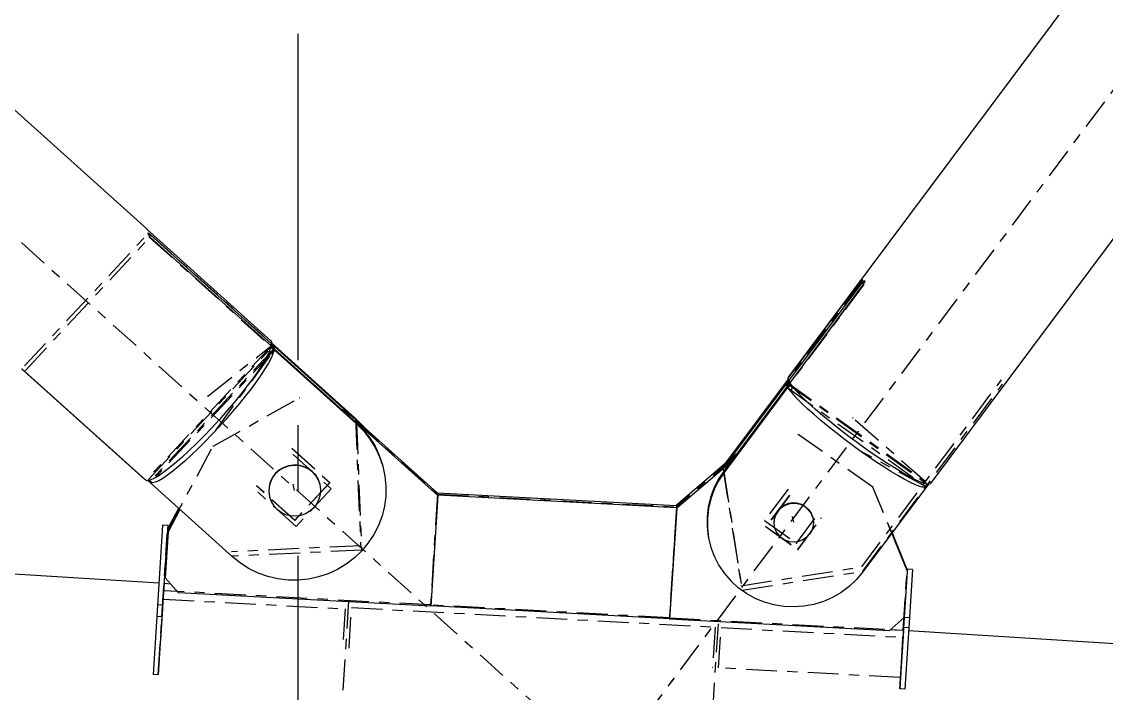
# Model space of a CAD drawing. Header units: millimetres. Extents: x 2368 to 8313, y 7493 to 11698.
# Drawn here: x 3683.7 to 3789.2, y 11129.1 to 11194.5 of the extents above; entities that cross this region are included whole.
import ezdxf

# ---------------------------------------------------------------- set-up
doc = ezdxf.new("R2010")
doc.units = ezdxf.units.MM
for name, pattern in [('CENTER', [50.8, 31.75, -6.35, 6.35, -6.35]), ('XKITLINE00', [0]), ('XKITLINE03', [6, 3, -1, 1, -1])]:
    doc.linetypes.add(name, pattern=pattern)

msp = doc.modelspace()

# ---------------------------------------------------------------- linework, layer by layer
at = {"color": 6, "linetype": 'CENTER'}
msp.add_line((3710.5882, 10907.5139), (3710.5882, 11495.735), dxfattribs=at)
at = {"color": 8, "linetype": 'XKITLINE03'}
for p, q in [((3740.5881, 11121.748), (3904.5881, 11341.528)), ((3740.5882, 11121.748), (3904.5882, 11341.528)), ((3576.5881, 11269.2452), (3740.5881, 11121.748)), ((3576.5882, 11269.2452), (3740.5882, 11121.748)), ((3683.9706, 11160.9455), (3696.0306, 11173.8896)), ((3683.9706, 11160.9455), (3696.0307, 11173.8896)), ((3684.0654, 11160.5152), (3696.1254, 11173.4594)), ((3684.0654, 11160.5152), (3696.1255, 11173.4594)), ((3696.0306, 11173.8896), (3716.1515, 11155.7935)), ((3696.0307, 11173.8896), (3716.1515, 11155.7935)), ((3696.1254, 11173.4594), (3716.2463, 11155.3632)), ((3696.1255, 11173.4594), (3716.2463, 11155.3632)), ((3765.4812, 11169.2838), (3751.8961, 11151.0781)), ((3765.4812, 11169.2838), (3751.8961, 11151.0781)), ((3765.576, 11168.8535), (3751.9909, 11150.6478)), ((3765.576, 11168.8535), (3751.9909, 11150.6478)), ((3696.0578, 11149.931), (3708.2071, 11162.971)), ((3696.0578, 11149.931), (3708.2071, 11162.971)), ((3708.1121, 11163.0402), (3696.0918, 11150.1387)), ((3708.112, 11163.0402), (3696.0918, 11150.1387)), ((3708.2715, 11162.6793), (3696.1219, 11149.6391)), ((3708.2716, 11162.6793), (3696.122, 11149.6391)), ((3701.7936, 11157.9887), (3708.1121, 11163.0402)), ((3701.7936, 11157.9887), (3708.112, 11163.0402)), ((3708.2071, 11162.971), (3708.2624, 11162.8499)), ((3708.2071, 11162.971), (3708.2624, 11162.8499)), ((3708.2624, 11162.8499), (3708.2716, 11162.6793)), ((3708.2624, 11162.8499), (3708.2715, 11162.6793)), ((3708.2374, 11162.4715), (3696.2171, 11149.5701)), ((3708.2374, 11162.4715), (3696.2172, 11149.5701)), ((3702.5356, 11154.6215), (3708.2374, 11162.4715)), ((3702.5356, 11154.6215), (3708.2374, 11162.4715)), ((3758.0817, 11159.3948), (3771.5272, 11149.7427)), ((3758.0817, 11159.3948), (3771.5273, 11149.7427)), ((3765.4028, 11141.3839), (3778.9879, 11159.5896)), ((3765.4028, 11141.3839), (3778.988, 11159.5896)), ((3758.0328, 11159.1887), (3758.0296, 11159.3138)), ((3758.0296, 11159.3138), (3771.6392, 11149.5459)), ((3758.0327, 11159.1887), (3758.0296, 11159.3138)), ((3758.0296, 11159.3138), (3771.6391, 11149.5459)), ((3758.0939, 11159.022), (3758.0327, 11159.1887)), ((3758.0939, 11159.022), (3758.0328, 11159.1887)), ((3758.2079, 11158.8218), (3771.6526, 11149.1741)), ((3758.208, 11158.8218), (3771.6526, 11149.1741)), ((3765.4976, 11140.9537), (3779.0827, 11159.1594)), ((3765.4976, 11140.9537), (3779.0828, 11159.1594)), ((3702.317, 11153.1494), (3710.7228, 11157.8362)), ((3702.317, 11153.1494), (3710.7227, 11157.8362)), ((3716.1515, 11155.7935), (3716.6571, 11143.4434)), ((3716.1515, 11155.7935), (3716.6571, 11143.4434)), ((3716.1904, 11155.586), (3724.1384, 11148.4669)), ((3716.1905, 11155.586), (3724.1384, 11148.4669)), ((3716.2463, 11155.3632), (3716.7519, 11143.0132)), ((3716.2463, 11155.3632), (3716.7519, 11143.0132)), ((3771.5272, 11149.7427), (3764.5161, 11155.874)), ((3771.5273, 11149.7427), (3764.5161, 11155.874)), ((3766.4842, 11149.1535), (3759.2196, 11154.2553)), ((3766.4841, 11149.1535), (3759.2196, 11154.2553)), ((3697.8974, 11144.9416), (3702.317, 11153.1494)), ((3697.8974, 11144.9416), (3702.317, 11153.1494)), ((3709.954, 11152.9286), (3713.6551, 11149.6)), ((3709.954, 11152.9286), (3713.6551, 11149.6)), ((3709.9606, 11152.8987), (3713.6617, 11149.57)), ((3709.9606, 11152.8987), (3713.6616, 11149.57)), ((3710.0908, 11152.3076), (3713.7919, 11148.9789)), ((3710.0909, 11152.3076), (3713.792, 11148.9789)), ((3753.2127, 11152.2198), (3747.3665, 11147.2225)), ((3753.2128, 11152.2198), (3747.3666, 11147.2225)), ((3771.6526, 11149.1741), (3765.2169, 11152.6939)), ((3771.6526, 11149.1741), (3765.2169, 11152.6939)), ((3751.8961, 11151.0781), (3753.6662, 11139.5529)), ((3751.8961, 11151.0781), (3753.6663, 11139.5529)), ((3696.0668, 11149.7603), (3696.0578, 11149.931)), ((3696.0668, 11149.7603), (3696.0578, 11149.931)), ((3751.9909, 11150.6478), (3753.7611, 11139.1227)), ((3751.9909, 11150.6478), (3753.7611, 11139.1227)), ((3710.2403, 11145.9349), (3706.5392, 11149.2635)), ((3710.2403, 11145.9349), (3706.5393, 11149.2635)), ((3710.2469, 11145.905), (3706.5458, 11149.2336)), ((3710.2469, 11145.905), (3706.5459, 11149.2336)), ((3710.2307, 11148.8257), (3710.107, 11149.3869)), ((3710.2307, 11148.8257), (3710.1071, 11149.3869)), ((3713.6551, 11149.6), (3710.2403, 11145.9349)), ((3713.6551, 11149.6), (3710.2403, 11145.9349)), ((3713.6617, 11149.57), (3710.2469, 11145.905)), ((3713.6616, 11149.57), (3710.2469, 11145.905)), ((3713.792, 11148.9789), (3710.3772, 11145.3138)), ((3713.7919, 11148.9789), (3710.3772, 11145.3138)), ((3758.2271, 11148.9457), (3755.9491, 11145.8929)), ((3758.2271, 11148.9457), (3755.9491, 11145.8929)), ((3769.7912, 11141.0903), (3766.4841, 11149.1535)), ((3769.7913, 11141.0903), (3766.4842, 11149.1535)), ((3771.6391, 11149.5459), (3771.7003, 11149.3792)), ((3771.6392, 11149.5459), (3771.7003, 11149.3792)), ((3771.7003, 11149.3792), (3771.7035, 11149.2541)), ((3771.7003, 11149.3792), (3771.7034, 11149.2541)), ((3710.3772, 11145.3138), (3706.6761, 11148.6425)), ((3710.3772, 11145.3138), (3706.6761, 11148.6425)), ((3724.1384, 11148.4669), (3723.4521, 11137.6756)), ((3724.1384, 11148.4669), (3723.4521, 11137.6756)), ((3724.1384, 11148.4669), (3747.3666, 11147.2225)), ((3724.1384, 11148.4669), (3747.3665, 11147.2225)), ((3758.3574, 11148.3546), (3756.0793, 11145.3018)), ((3758.3574, 11148.3546), (3756.0794, 11145.3018)), ((3758.364, 11148.3247), (3756.0859, 11145.2719)), ((3758.364, 11148.3247), (3756.086, 11145.2719)), ((3747.3666, 11147.2225), (3746.6815, 11136.4254)), ((3747.3666, 11147.2225), (3746.6815, 11136.4254)), ((3747.3665, 11147.2225), (3746.6815, 11136.4254)), ((3747.3665, 11147.2225), (3746.6815, 11136.4254)), ((3759.0363, 11143.6771), (3761.3143, 11146.7299)), ((3759.0363, 11143.6771), (3761.3144, 11146.7299)), ((3755.9491, 11145.8929), (3759.0363, 11143.6771)), ((3755.9491, 11145.8929), (3759.0363, 11143.6771)), ((3758.635, 11146.2965), (3758.7587, 11145.7353)), ((3758.635, 11146.2965), (3758.7587, 11145.7353)), ((3759.1666, 11143.086), (3761.4446, 11146.1388)), ((3759.1666, 11143.086), (3761.4446, 11146.1388)), ((3759.1732, 11143.056), (3761.4512, 11146.1089)), ((3759.1732, 11143.056), (3761.4512, 11146.1089)), ((3697.5246, 11139.0661), (3697.8974, 11144.9416)), ((3697.5247, 11139.0661), (3697.8974, 11144.9416)), ((3756.0793, 11145.3018), (3759.1666, 11143.086)), ((3756.0794, 11145.3018), (3759.1666, 11143.086)), ((3756.0859, 11145.2719), (3759.1732, 11143.056)), ((3756.086, 11145.2719), (3759.1732, 11143.056)), ((3697.3255, 11136.5132), (3697.8361, 11144.5602)), ((3697.3255, 11136.5132), (3697.836, 11144.5602)), ((3697.787, 11143.7869), (3697.4285, 11138.1371)), ((3697.787, 11143.7869), (3697.4285, 11138.1371)), ((3716.6571, 11143.4434), (3704.0914, 11142.8493)), ((3716.6571, 11143.4434), (3704.0915, 11142.8493)), ((3716.7519, 11143.0132), (3704.1863, 11142.4191)), ((3716.7519, 11143.0132), (3704.1863, 11142.4191)), ((3753.6662, 11139.5529), (3765.4028, 11141.3839)), ((3753.6663, 11139.5529), (3765.4028, 11141.3839)), ((3753.7611, 11139.1227), (3765.4976, 11140.9537)), ((3753.7611, 11139.1227), (3765.4976, 11140.9537)), ((3769.4184, 11135.2147), (3769.7912, 11141.0903)), ((3769.4185, 11135.2147), (3769.7913, 11141.0903)), ((3769.4728, 11135.4858), (3769.8298, 11141.1121)), ((3769.4728, 11135.4858), (3769.8298, 11141.1121)), ((3697.4776, 11138.9104), (3696.967, 11130.8634)), ((3697.4776, 11138.9104), (3696.9671, 11130.8634)), ((3697.4285, 11138.1371), (3697.4776, 11138.9104)), ((3697.4285, 11138.1371), (3697.4776, 11138.9104)), ((3723.4521, 11137.6756), (3697.5246, 11139.0661)), ((3723.4521, 11137.6756), (3697.5247, 11139.0661)), ((3697.2237, 11134.3186), (3697.4724, 11138.2422)), ((3697.2238, 11134.3186), (3697.4724, 11138.2422)), ((3697.4724, 11138.2422), (3715.1614, 11137.2945)), ((3697.4724, 11138.2422), (3715.1614, 11137.2945)), ((3714.5882, 11123.3976), (3715.5203, 11138.088)), ((3714.5882, 11123.3976), (3715.5202, 11138.088)), ((3715.1614, 11137.2945), (3714.9127, 11133.371)), ((3715.1614, 11137.2945), (3714.9128, 11133.371)), ((3715.5238, 11133.4957), (3715.7725, 11137.4193)), ((3715.5238, 11133.4957), (3715.7725, 11137.4193)), ((3715.7725, 11137.4193), (3751.1404, 11135.5246)), ((3715.7725, 11137.4193), (3751.1404, 11135.5246)), ((3746.6815, 11136.4254), (3723.4521, 11137.6756)), ((3746.6815, 11136.4254), (3723.4521, 11137.6756)), ((3769.596, 11137.4267), (3769.2175, 11131.4622)), ((3769.596, 11137.4267), (3769.2175, 11131.4622)), ((3696.967, 11130.8634), (3697.3255, 11136.5132)), ((3696.9671, 11130.8634), (3697.3255, 11136.5132)), ((3746.6815, 11136.4254), (3769.4185, 11135.2147)), ((3746.6815, 11136.4254), (3769.4184, 11135.2147)), ((3750.516, 11121.1181), (3751.448, 11135.8086)), ((3750.516, 11121.1181), (3751.448, 11135.8086)), ((3751.1404, 11135.5246), (3750.8917, 11131.601)), ((3751.1404, 11135.5246), (3750.8918, 11131.601)), ((3751.4714, 11131.5503), (3751.7201, 11135.4739)), ((3751.4714, 11131.5503), (3751.7201, 11135.4739)), ((3751.7201, 11135.4739), (3769.3749, 11134.5281)), ((3751.7201, 11135.4739), (3769.3749, 11134.5281)), ((3769.0944, 11129.5213), (3769.4728, 11135.4858)), ((3769.0944, 11129.5213), (3769.4728, 11135.4858)), ((3769.4514, 11135.1475), (3769.0944, 11129.5213)), ((3769.4513, 11135.1475), (3769.0944, 11129.5213)), ((3769.2175, 11131.4622), (3769.4514, 11135.1475)), ((3769.2175, 11131.4622), (3769.4513, 11135.1475)), ((3769.1263, 11130.6045), (3751.4714, 11131.5503)), ((3769.1262, 11130.6045), (3751.4714, 11131.5503))]:
    msp.add_line(p, q, dxfattribs=at)
at = {"color": 8, "linetype": 'XKITLINE00'}
for p, q in [((3863.4197, 11271.9269), (3772.0484, 11149.4782)), ((3804.1517, 11221.3611), (3758.2779, 11159.8847)), ((3695.8824, 11174.2474), (3674.5702, 11193.4151)), ((3695.8824, 11174.2474), (3695.888, 11174.24)), ((3695.888, 11174.24), (3695.9145, 11174.2108)), ((3695.9145, 11174.2108), (3695.9527, 11174.1716)), ((3696.0005, 11174.1246), (3695.9527, 11174.1716)), ((3695.9732, 11173.8353), (3695.9652, 11173.8234)), ((3695.9652, 11173.8234), (3695.9652, 11173.7909)), ((3695.9652, 11173.7909), (3695.9788, 11173.7478)), ((3695.976, 11173.8406), (3695.9732, 11173.8353)), ((3695.9961, 11173.8406), (3695.976, 11173.8406)), ((3695.9788, 11173.7478), (3696.0054, 11173.6962)), ((3696.0285, 11173.8277), (3695.9961, 11173.8406)), ((3696.0557, 11174.0719), (3696.0005, 11174.1246)), ((3696.0054, 11173.6962), (3696.0435, 11173.6387)), ((3696.0715, 11173.8025), (3696.0285, 11173.8277)), ((3696.0435, 11173.6387), (3696.0914, 11173.5783)), ((3696.1153, 11174.0164), (3696.0557, 11174.0719)), ((3696.1804, 11173.7211), (3696.0712, 11173.6038)), ((3696.123, 11173.7664), (3696.0715, 11173.8025)), ((3696.0914, 11173.5783), (3696.1466, 11173.5179)), ((3696.1766, 11173.9606), (3696.1153, 11174.0164)), ((3696.1804, 11173.7211), (3696.123, 11173.7664)), ((3696.2409, 11173.6688), (3696.1236, 11173.543)), ((3696.2063, 11173.4605), (3696.1466, 11173.5179)), ((3707.926, 11163.3935), (3696.1766, 11173.9606)), ((3696.2409, 11173.6688), (3696.1804, 11173.7211)), ((3707.9557, 11162.8934), (3696.2063, 11173.4605)), ((3707.9903, 11163.1017), (3696.2409, 11173.6688)), ((3765.5616, 11168.919), (3751.9765, 11150.7133)), ((3765.3419, 11169.3255), (3758.2231, 11159.7854)), ((3765.388, 11169.409), (3758.2692, 11159.8688)), ((3765.4046, 11169.0349), (3758.2858, 11159.4947)), ((3765.3914, 11169.392), (3765.3419, 11169.3255)), ((3765.4363, 11169.4734), (3765.388, 11169.409)), ((3765.3984, 11169.4015), (3765.388, 11169.409)), ((3765.4395, 11169.4573), (3765.3914, 11169.392)), ((3765.4548, 11169.0979), (3765.4046, 11169.0349)), ((3765.5688, 11168.917), (3765.4046, 11169.0349)), ((3765.481, 11169.5325), (3765.4363, 11169.4734)), ((3765.4461, 11169.4663), (3765.4363, 11169.4734)), ((3765.4838, 11169.518), (3765.4395, 11169.4573)), ((3765.5053, 11169.1528), (3765.4548, 11169.0979)), ((3765.6102, 11168.9863), (3765.4548, 11169.0979)), ((3765.5198, 11169.5833), (3765.481, 11169.5325)), ((3765.5222, 11169.5712), (3765.4838, 11169.518)), ((3765.5535, 11169.1969), (3765.5053, 11169.1528)), ((3765.5627, 11168.9069), (3765.5152, 11168.8389)), ((3765.5509, 11169.6232), (3765.5198, 11169.5833)), ((3765.5527, 11169.6141), (3765.5222, 11169.5712)), ((3765.5727, 11169.6504), (3765.5509, 11169.6232)), ((3765.5738, 11169.6447), (3765.5527, 11169.6141)), ((3765.597, 11169.2279), (3765.5535, 11169.1969)), ((3765.5616, 11168.919), (3765.5639, 11168.9088)), ((3765.5675, 11168.9148), (3765.5616, 11168.919)), ((3765.605, 11168.9763), (3765.5627, 11168.9069)), ((3765.5841, 11169.6633), (3765.5727, 11169.6504)), ((3765.5845, 11169.6614), (3765.5738, 11169.6447)), ((3765.5841, 11169.6633), (3765.5845, 11169.6614)), ((3765.6337, 11169.2444), (3765.597, 11169.2279)), ((3765.64, 11169.0437), (3765.605, 11168.9763)), ((3765.6616, 11169.2455), (3765.6337, 11169.2444)), ((3765.666, 11169.1058), (3765.64, 11169.0437)), ((3765.6794, 11169.2311), (3765.6616, 11169.2455)), ((3765.6817, 11169.1594), (3765.666, 11169.1058)), ((3765.6794, 11169.2311), (3765.6862, 11169.2019)), ((3765.6862, 11169.2019), (3765.6817, 11169.1594)), ((3765.5152, 11168.8389), (3758.3964, 11159.2988)), ((3707.9003, 11162.6796), (3707.7213, 11162.2437)), ((3707.9903, 11163.1017), (3707.8689, 11162.9714)), ((3707.9044, 11163.0096), (3707.8689, 11162.9714)), ((3707.9557, 11162.8934), (3707.9003, 11162.6796)), ((3708.2716, 11162.6793), (3707.9044, 11163.0096)), ((3708.2374, 11162.4715), (3707.9203, 11162.7567)), ((3707.926, 11163.3935), (3707.9901, 11163.2819)), ((3716.2608, 11155.2978), (3707.9291, 11162.791)), ((3716.2319, 11155.4287), (3707.9512, 11162.8762)), ((3708.2728, 11162.7707), (3707.9513, 11163.0599)), ((3707.9901, 11163.2819), (3707.9903, 11163.1017)), ((3716.1371, 11155.8589), (3707.9902, 11163.1861)), ((3708.2071, 11162.971), (3707.9902, 11163.1661)), ((3708.2405, 11162.9167), (3707.9902, 11163.1418)), ((3708.2071, 11162.971), (3708.2405, 11162.9167)), ((3708.2716, 11162.6793), (3708.2268, 11162.6313)), ((3708.2405, 11162.9167), (3708.2624, 11162.8499)), ((3708.2624, 11162.8499), (3708.2728, 11162.7707)), ((3716.166, 11155.728), (3708.2644, 11162.8344)), ((3708.2728, 11162.7707), (3708.2716, 11162.6793)), ((3707.4559, 11161.7261), (3707.1079, 11161.1341)), ((3707.7213, 11162.2437), (3707.4559, 11161.7261)), ((3707.9378, 11161.7026), (3707.6782, 11161.2139)), ((3708.125, 11162.1236), (3707.7941, 11162.4211)), ((3708.125, 11162.1236), (3707.9378, 11161.7026)), ((3708.2374, 11162.4715), (3708.125, 11162.1236)), ((3683.7027, 11160.6294), (3683.6823, 11160.64)), ((3683.7186, 11160.6153), (3683.692, 11160.6344)), ((3683.7357, 11160.6071), (3683.7027, 11160.6294)), ((3683.7568, 11160.585), (3683.7186, 11160.6153)), ((3683.7797, 11160.5742), (3683.7357, 11160.6071)), ((3683.8047, 11160.545), (3683.7568, 11160.585)), ((3683.8324, 11160.5324), (3683.7797, 11160.5742)), ((3683.8598, 11160.4973), (3683.8047, 11160.545)), ((3683.8912, 11160.4837), (3683.8324, 11160.5324)), ((3683.8664, 11160.5043), (3683.8598, 11160.4973)), ((3683.9195, 11160.4442), (3683.8598, 11160.4973)), ((3683.9532, 11160.4306), (3683.8912, 11160.4837)), ((3683.9274, 11160.4527), (3683.9195, 11160.4442)), ((3695.6689, 11149.8771), (3683.9195, 11160.4442)), ((3684.0152, 11160.3757), (3683.9532, 11160.4306)), ((3706.6826, 11160.4766), (3706.186, 11159.7631)), ((3707.1079, 11161.1341), (3706.6826, 11160.4766)), ((3707.3493, 11160.6636), (3706.9554, 11160.0586)), ((3707.6782, 11161.2139), (3707.3493, 11160.6636)), ((3695.7646, 11149.8086), (3684.0152, 11160.3757)), ((3706.186, 11159.7631), (3705.6254, 11159.0039)), ((3706.5013, 11159.4065), (3705.9929, 11158.7154)), ((3706.9554, 11160.0586), (3706.5013, 11159.4065)), ((3758.2322, 11159.654), (3752.0755, 11151.4033)), ((3758.2531, 11159.5637), (3758.0239, 11159.2566)), ((3758.2443, 11159.6016), (3758.0296, 11159.3138)), ((3758.3229, 11159.4681), (3758.0561, 11159.1105)), ((3758.3905, 11159.4195), (3758.0939, 11159.022)), ((3758.2231, 11159.7854), (3758.2082, 11159.7583)), ((3758.2082, 11159.7583), (3758.2574, 11159.545)), ((3758.2574, 11159.545), (3758.2858, 11159.4947)), ((3758.2797, 11159.8613), (3758.2692, 11159.8688)), ((3758.4419, 11159.3826), (3758.2858, 11159.4947)), ((3758.4419, 11159.3826), (3758.3905, 11159.4195)), ((3705.6254, 11159.0039), (3705.0089, 11158.2103)), ((3705.9929, 11158.7154), (3705.4363, 11157.9941)), ((3758.4485, 11159.217), (3752.0053, 11150.5823)), ((3758.0296, 11159.2129), (3752.425, 11151.702)), ((3758.0296, 11159.3138), (3758.0239, 11159.2566)), ((3758.0239, 11159.2566), (3758.0328, 11159.1887)), ((3758.0328, 11159.1887), (3758.0561, 11159.1105)), ((3758.0561, 11159.1105), (3758.0939, 11159.022)), ((3758.1453, 11158.9851), (3758.0939, 11159.022)), ((3758.4759, 11159.1808), (3758.208, 11158.8218)), ((3758.208, 11158.8218), (3758.4348, 11158.5084)), ((3758.3964, 11159.2988), (3758.4248, 11159.2485)), ((3758.4248, 11159.2485), (3758.7075, 11158.8738)), ((3758.7075, 11158.8738), (3758.4348, 11158.5084)), ((3758.4348, 11158.5084), (3758.7479, 11158.1384)), ((3758.7075, 11158.8738), (3759.1006, 11158.4274)), ((3759.1006, 11158.4274), (3759.5975, 11157.9169)), ((3704.3457, 11157.3936), (3703.6453, 11156.5659)), ((3704.8387, 11157.2516), (3704.2076, 11156.4973)), ((3705.0089, 11158.2103), (3704.3457, 11157.3936)), ((3705.4363, 11157.9941), (3704.8387, 11157.2516)), ((3758.7479, 11158.1384), (3759.143, 11157.7167)), ((3759.6148, 11157.249), (3759.143, 11157.7167)), ((3760.1896, 11157.3511), (3759.5975, 11157.9169)), ((3760.8668, 11156.7395), (3760.1896, 11157.3511)), ((3703.6453, 11156.5659), (3702.9179, 11155.7392)), ((3704.2076, 11156.4973), (3703.5508, 11155.7405)), ((3715.3773, 11156.3432), (3714.8435, 11156.6774)), ((3715.3773, 11156.3432), (3715.4173, 11156.1613)), ((3716.1616, 11155.7169), (3715.3773, 11156.3432)), ((3760.1571, 11156.7415), (3759.6148, 11157.249)), ((3760.7625, 11156.201), (3760.1571, 11156.7415)), ((3761.4229, 11155.6349), (3760.7625, 11156.201)), ((3761.6175, 11156.0928), (3760.8668, 11156.7395)), ((3702.9179, 11155.7392), (3702.1742, 11154.9256)), ((3703.5508, 11155.7405), (3702.8766, 11154.9908)), ((3716.2193, 11155.455), (3716.0708, 11155.5736)), ((3716.1371, 11155.8589), (3716.166, 11155.728)), ((3716.1371, 11155.8589), (3716.8309, 11155.1601)), ((3716.1616, 11155.7169), (3716.2193, 11155.455)), ((3724.1096, 11148.5978), (3716.1616, 11155.7169)), ((3716.166, 11155.728), (3716.3005, 11155.5925)), ((3724.1673, 11148.3359), (3716.2193, 11155.455)), ((3716.2319, 11155.4287), (3716.2608, 11155.2978)), ((3716.2319, 11155.4287), (3716.9258, 11154.7299)), ((3716.2608, 11155.2978), (3716.9546, 11154.5989)), ((3716.8309, 11155.1601), (3716.8427, 11155.1069)), ((3716.8309, 11155.1601), (3716.9464, 11155.014)), ((3762.1295, 11155.0506), (3761.4229, 11155.6349)), ((3762.4289, 11155.4219), (3761.6175, 11156.0928)), ((3763.2871, 11154.7384), (3762.4289, 11155.4219)), ((3701.4251, 11154.1369), (3700.6813, 11153.3846)), ((3702.1742, 11154.9256), (3701.4251, 11154.1369)), ((3702.1935, 11154.2576), (3701.51, 11153.5501)), ((3702.8766, 11154.9908), (3702.1935, 11154.2576)), ((3716.9258, 11154.7299), (3716.9546, 11154.5989)), ((3716.9258, 11154.7299), (3717.535, 11153.9585)), ((3716.9546, 11154.5989), (3717.5639, 11153.8275)), ((3762.8729, 11154.4561), (3762.1295, 11155.0506)), ((3763.6429, 11153.8592), (3762.8729, 11154.4561)), ((3764.1773, 11154.0538), (3763.2871, 11154.7384)), ((3700.6813, 11153.3846), (3699.9538, 11152.6798)), ((3701.51, 11153.5501), (3700.8347, 11152.8772)), ((3717.535, 11153.9585), (3718.0521, 11153.1241)), ((3717.5639, 11153.8275), (3718.081, 11152.9932)), ((3718.0521, 11153.1241), (3718.4704, 11152.2374)), ((3764.4294, 11153.2681), (3763.6429, 11153.8592)), ((3765.0845, 11153.38), (3764.1773, 11154.0538)), ((3765.2217, 11152.6905), (3764.4294, 11153.2681)), ((3765.9929, 11152.7285), (3765.0845, 11153.38)), ((3699.2532, 11152.0326), (3698.5897, 11151.4525)), ((3699.9538, 11152.6798), (3699.2532, 11152.0326)), ((3700.1762, 11152.2472), (3699.5425, 11151.6683)), ((3700.8347, 11152.8772), (3700.1762, 11152.2472)), ((3718.081, 11152.9932), (3718.4993, 11152.1065)), ((3718.4704, 11152.2374), (3718.7848, 11151.3094)), ((3718.4993, 11152.1065), (3718.8137, 11151.1785)), ((3753.1839, 11152.3507), (3747.3377, 11147.3535)), ((3753.2172, 11152.376), (3753.1839, 11152.3507)), ((3753.1839, 11152.3507), (3753.1872, 11152.3358)), ((3766.0093, 11152.1343), (3765.2217, 11152.6905)), ((3766.8872, 11152.1104), (3765.9929, 11152.7285)), ((3766.7815, 11151.607), (3766.0093, 11152.1343)), ((3767.752, 11151.5363), (3766.8872, 11152.1104)), ((3697.973, 11150.948), (3697.4121, 11150.5265)), ((3698.5897, 11151.4525), (3697.973, 11150.948)), ((3698.9418, 11151.1475), (3698.3816, 11150.6914)), ((3699.5425, 11151.6683), (3698.9418, 11151.1475)), ((3709.1745, 11151.0646), (3708.7489, 11150.8155)), ((3709.1811, 11151.0347), (3708.7555, 11150.7856)), ((3709.6407, 11151.2276), (3709.1745, 11151.0646)), ((3709.6472, 11151.1977), (3709.1811, 11151.0347)), ((3710.1295, 11151.2983), (3709.6407, 11151.2276)), ((3710.1361, 11151.2684), (3709.6472, 11151.1977)), ((3710.6223, 11151.274), (3710.1295, 11151.2983)), ((3710.6289, 11151.2441), (3710.1361, 11151.2684)), ((3711.1, 11151.1556), (3710.6223, 11151.274)), ((3711.1066, 11151.1257), (3710.6289, 11151.2441)), ((3711.5443, 11150.9477), (3711.1, 11151.1556)), ((3711.5509, 11150.9178), (3711.1066, 11151.1257)), ((3711.9381, 11150.6582), (3711.5443, 11150.9477)), ((3718.7848, 11151.3094), (3718.8137, 11151.1785)), ((3718.8137, 11151.1785), (3719.0201, 11150.2209)), ((3752.5825, 11151.5255), (3747.3954, 11147.0916)), ((3767.5281, 11151.1155), (3766.7815, 11151.607)), ((3768.2389, 11150.6666), (3767.5281, 11151.1155)), ((3768.5725, 11151.016), (3767.752, 11151.5363)), ((3769.3347, 11150.5584), (3768.5725, 11151.016)), ((3695.6778, 11149.8866), (3695.6689, 11149.8771)), ((3696.4893, 11149.9555), (3696.1409, 11149.8143)), ((3696.9151, 11150.194), (3696.4893, 11149.9555)), ((3697.4121, 11150.5265), (3696.9151, 11150.194)), ((3697.4099, 11149.9955), (3697.0107, 11149.7644)), ((3697.8688, 11150.3058), (3697.4099, 11149.9955)), ((3698.3816, 11150.6914), (3697.8688, 11150.3058)), ((3708.0827, 11150.1005), (3707.8677, 11149.662)), ((3708.0893, 11150.0706), (3707.8743, 11149.6321)), ((3708.3802, 11150.49), (3708.0827, 11150.1005)), ((3708.3868, 11150.4601), (3708.0893, 11150.0706)), ((3708.7489, 11150.8155), (3708.3802, 11150.49)), ((3708.3802, 11150.49), (3708.3868, 11150.4601)), ((3708.7555, 11150.7856), (3708.3868, 11150.4601)), ((3711.9447, 11150.6283), (3711.5509, 11150.9178)), ((3711.9381, 11150.6582), (3711.9447, 11150.6283)), ((3711.9381, 11150.6582), (3712.2663, 11150.2983)), ((3711.9447, 11150.6283), (3712.2729, 11150.2684)), ((3712.2663, 11150.2983), (3712.5163, 11149.8818)), ((3712.2729, 11150.2684), (3712.5229, 11149.8519)), ((3712.5163, 11149.8818), (3712.6785, 11149.4247)), ((3719.0201, 11150.2209), (3719.116, 11149.2458)), ((3751.4436, 11149.9052), (3751.0093, 11149.0426)), ((3751.9765, 11150.7133), (3751.4436, 11149.9052)), ((3751.4436, 11149.9052), (3751.4725, 11149.7743)), ((3752.0053, 11150.5823), (3751.4725, 11149.7743)), ((3751.9765, 11150.7133), (3752.0053, 11150.5823)), ((3768.9046, 11150.2661), (3768.2389, 11150.6666)), ((3769.5161, 11149.9195), (3768.9046, 11150.2661)), ((3770.0254, 11150.1713), (3769.3347, 11150.5584)), ((3770.0653, 11149.6314), (3769.5161, 11149.9195)), ((3770.633, 11149.8615), (3770.0254, 11150.1713)), ((3695.8749, 11149.7727), (3695.7646, 11149.8086)), ((3696.1409, 11149.8143), (3695.8749, 11149.7727)), ((3704.2007, 11142.3536), (3695.9402, 11149.7829)), ((3696.2172, 11149.5701), (3695.9745, 11149.7883)), ((3696.4106, 11149.5503), (3696.1206, 11149.8112)), ((3696.4106, 11149.5503), (3696.2172, 11149.5701)), ((3696.6762, 11149.6154), (3696.4106, 11149.5503)), ((3697.0107, 11149.7644), (3696.6762, 11149.6154)), ((3707.7435, 11149.1914), (3707.7149, 11148.7067)), ((3707.7501, 11149.1615), (3707.7215, 11148.6768)), ((3707.8677, 11149.662), (3707.7435, 11149.1914)), ((3707.8743, 11149.6321), (3707.7501, 11149.1615)), ((3712.5229, 11149.8519), (3712.6851, 11149.3948)), ((3712.6785, 11149.4247), (3712.6851, 11149.3948)), ((3712.6851, 11149.3948), (3712.7532, 11148.9147)), ((3712.7532, 11148.9147), (3712.7246, 11148.43)), ((3719.116, 11149.2458), (3719.1001, 11148.2654)), ((3751.0093, 11149.0426), (3750.6794, 11148.1369)), ((3751.0382, 11148.9116), (3750.7083, 11148.006)), ((3751.4725, 11149.7743), (3751.0382, 11148.9116)), ((3771.8998, 11149.4486), (3765.5121, 11140.8882)), ((3770.5447, 11149.4057), (3770.0653, 11149.6314)), ((3770.948, 11149.2455), (3770.5447, 11149.4057)), ((3771.147, 11149.6341), (3770.633, 11149.8615)), ((3771.2698, 11149.1528), (3770.948, 11149.2455)), ((3771.5586, 11149.493), (3771.147, 11149.6341)), ((3771.5057, 11149.1288), (3771.2698, 11149.1528)), ((3771.7525, 11149.4595), (3771.5057, 11149.1288)), ((3771.6526, 11149.1741), (3771.5057, 11149.1288)), ((3771.8608, 11149.4408), (3771.5586, 11149.493)), ((3771.8527, 11149.4422), (3771.6526, 11149.1741)), ((3772.0484, 11149.4782), (3771.8608, 11149.4408)), ((3707.7149, 11148.7067), (3707.783, 11148.2266)), ((3707.7215, 11148.6768), (3707.7896, 11148.1967)), ((3707.7896, 11148.1967), (3707.9518, 11147.7396)), ((3712.6004, 11147.9594), (3712.3854, 11147.5209)), ((3712.7246, 11148.43), (3712.6004, 11147.9594)), ((3719.1001, 11148.2654), (3718.9728, 11147.292)), ((3724.1673, 11148.3359), (3723.481, 11137.5447)), ((3724.1096, 11148.5978), (3724.1673, 11148.3359)), ((3724.1178, 11148.5604), (3724.159, 11148.3733)), ((3747.3459, 11147.3161), (3724.1178, 11148.5604)), ((3747.3872, 11147.129), (3724.159, 11148.3733)), ((3750.6794, 11148.1369), (3750.4584, 11147.2006)), ((3750.7083, 11148.006), (3750.4872, 11147.0696)), ((3698.9482, 11147.0776), (3697.8686, 11145.0726)), ((3699.0821, 11146.9571), (3697.9263, 11144.8107)), ((3707.9518, 11147.7396), (3708.2017, 11147.3231)), ((3708.2017, 11147.3231), (3708.53, 11146.9632)), ((3708.9238, 11146.6737), (3708.53, 11146.9632)), ((3711.7192, 11146.8059), (3711.2936, 11146.5568)), ((3712.0879, 11147.1314), (3711.7192, 11146.8059)), ((3712.3854, 11147.5209), (3712.0879, 11147.1314)), ((3718.9728, 11147.292), (3718.7355, 11146.3379)), ((3747.3872, 11147.129), (3746.7021, 11136.3319)), ((3747.3954, 11147.0916), (3746.7104, 11136.2944)), ((3747.3377, 11147.3535), (3747.3354, 11147.3166)), ((3747.3377, 11147.3535), (3747.3954, 11147.0916)), ((3747.3459, 11147.3161), (3747.3872, 11147.129)), ((3750.4584, 11147.2006), (3750.3492, 11146.2462)), ((3750.4872, 11147.0696), (3750.378, 11146.1153)), ((3757.2151, 11146.8432), (3757.0003, 11146.4757)), ((3757.2217, 11146.8132), (3757.0069, 11146.4458)), ((3757.2217, 11146.8132), (3757.0069, 11146.4458)), ((3757.2283, 11146.7833), (3757.0135, 11146.4159)), ((3757.5072, 11147.155), (3757.2151, 11146.8432)), ((3757.2151, 11146.8432), (3757.2217, 11146.8132)), ((3757.5138, 11147.1251), (3757.2217, 11146.8132)), ((3757.5138, 11147.1251), (3757.2217, 11146.8132)), ((3757.2217, 11146.8132), (3757.2283, 11146.7833)), ((3757.5204, 11147.0952), (3757.2283, 11146.7833)), ((3757.8621, 11147.3957), (3757.5072, 11147.155)), ((3757.8687, 11147.3658), (3757.5138, 11147.1251)), ((3757.8687, 11147.3658), (3757.5138, 11147.1251)), ((3757.8753, 11147.3359), (3757.5204, 11147.0952)), ((3758.262, 11147.5532), (3757.8621, 11147.3957)), ((3758.2686, 11147.5232), (3757.8687, 11147.3658)), ((3758.2686, 11147.5232), (3757.8687, 11147.3658)), ((3758.2752, 11147.4933), (3757.8753, 11147.3359)), ((3758.6868, 11147.6194), (3758.262, 11147.5532)), ((3758.6934, 11147.5895), (3758.2686, 11147.5232)), ((3758.6934, 11147.5895), (3758.2686, 11147.5232)), ((3758.7, 11147.5596), (3758.2752, 11147.4933)), ((3759.1152, 11147.5912), (3758.6868, 11147.6194)), ((3759.1218, 11147.5613), (3758.6934, 11147.5895)), ((3759.1218, 11147.5613), (3758.6934, 11147.5895)), ((3759.1284, 11147.5314), (3758.7, 11147.5596)), ((3759.5257, 11147.4699), (3759.1152, 11147.5912)), ((3759.5323, 11147.44), (3759.1218, 11147.5613)), ((3759.5323, 11147.44), (3759.1218, 11147.5613)), ((3759.5389, 11147.4101), (3759.1284, 11147.5314)), ((3759.8977, 11147.2617), (3759.5257, 11147.4699)), ((3759.9043, 11147.2318), (3759.5323, 11147.44)), ((3759.9043, 11147.2318), (3759.5323, 11147.44)), ((3759.9109, 11147.2018), (3759.5389, 11147.4101)), ((3759.8977, 11147.2617), (3759.9043, 11147.2318)), ((3760.2127, 11146.9769), (3759.8977, 11147.2617)), ((3760.2192, 11146.947), (3759.9043, 11147.2318)), ((3759.9043, 11147.2318), (3759.9109, 11147.2018)), ((3760.2192, 11146.947), (3759.9043, 11147.2318)), ((3760.2258, 11146.917), (3759.9109, 11147.2018)), ((3760.2127, 11146.9769), (3760.4547, 11146.6298)), ((3760.2192, 11146.947), (3760.4613, 11146.5999)), ((3760.2192, 11146.947), (3760.4613, 11146.5999)), ((3760.2258, 11146.917), (3760.4679, 11146.57)), ((3709.3681, 11146.4658), (3708.9238, 11146.6737)), ((3709.8458, 11146.3474), (3709.3681, 11146.4658)), ((3710.3386, 11146.3231), (3709.8458, 11146.3474)), ((3710.8274, 11146.3938), (3710.3386, 11146.3231)), ((3711.2936, 11146.5568), (3710.8274, 11146.3938)), ((3718.7355, 11146.3379), (3718.3912, 11145.4152)), ((3750.3492, 11146.2462), (3750.3533, 11145.2867)), ((3750.378, 11146.1153), (3750.3822, 11145.1557)), ((3756.8737, 11146.0712), (3756.8417, 11145.6498)), ((3756.8803, 11146.0412), (3756.8483, 11145.6198)), ((3756.8803, 11146.0412), (3756.8483, 11145.6198)), ((3756.8869, 11146.0113), (3756.8549, 11145.5899)), ((3757.0003, 11146.4757), (3756.8737, 11146.0712)), ((3757.0069, 11146.4458), (3756.8803, 11146.0412)), ((3757.0069, 11146.4458), (3756.8803, 11146.0412)), ((3757.0135, 11146.4159), (3756.8869, 11146.0113)), ((3760.4547, 11146.6298), (3760.6117, 11146.2379)), ((3760.4613, 11146.5999), (3760.6183, 11146.208)), ((3760.4613, 11146.5999), (3760.6183, 11146.208)), ((3760.4679, 11146.57), (3760.6249, 11146.178)), ((3760.6117, 11146.2379), (3760.6183, 11146.208)), ((3760.6183, 11146.208), (3760.6249, 11146.178)), ((3760.6249, 11146.178), (3760.6889, 11145.7609)), ((3760.6889, 11145.7609), (3760.6569, 11145.3395)), ((3697.3908, 11145.439), (3696.8265, 11136.5449)), ((3697.8638, 11144.9974), (3697.3255, 11136.5132)), ((3697.8898, 11145.4073), (3697.3908, 11145.439)), ((3697.9263, 11144.8107), (3697.6406, 11140.3084)), ((3697.8686, 11145.0726), (3697.8638, 11144.9974)), ((3697.8898, 11145.4073), (3697.8686, 11145.0726)), ((3697.8686, 11145.0726), (3697.9263, 11144.8107)), ((3718.3912, 11145.4152), (3717.9443, 11144.5353)), ((3750.3533, 11145.2867), (3750.4708, 11144.335)), ((3750.3822, 11145.1557), (3750.4996, 11144.2041)), ((3756.8549, 11145.5899), (3756.9189, 11145.1728)), ((3756.9189, 11145.1728), (3757.0759, 11144.7808)), ((3757.0759, 11144.7808), (3757.318, 11144.4338)), ((3760.5303, 11144.9349), (3760.3155, 11144.5675)), ((3760.6569, 11145.3395), (3760.5303, 11144.9349)), ((3768.3109, 11144.639), (3769.8201, 11140.9593)), ((3768.343, 11144.682), (3769.7624, 11141.2212)), ((3717.4004, 11143.7093), (3716.7664, 11142.9477)), ((3717.9443, 11144.5353), (3717.4004, 11143.7093)), ((3750.4708, 11144.335), (3750.4996, 11144.2041)), ((3750.4996, 11144.2041), (3750.7287, 11143.2731)), ((3757.6329, 11144.149), (3757.318, 11144.4338)), ((3758.0049, 11143.9407), (3757.6329, 11144.149)), ((3758.4154, 11143.8194), (3758.0049, 11143.9407)), ((3758.8438, 11143.7912), (3758.4154, 11143.8194)), ((3759.2686, 11143.8575), (3758.8438, 11143.7912)), ((3759.6685, 11144.0149), (3759.2686, 11143.8575)), ((3760.0234, 11144.2556), (3759.6685, 11144.0149)), ((3760.3155, 11144.5675), (3760.0234, 11144.2556)), ((3716.7664, 11142.9477), (3716.0501, 11142.26)), ((3750.7287, 11143.2731), (3751.0665, 11142.3754)), ((3704.9704, 11141.7362), (3704.2007, 11142.3536)), ((3705.8062, 11141.2079), (3704.9704, 11141.7362)), ((3715.2607, 11141.6549), (3714.408, 11141.14)), ((3716.0501, 11142.26), (3715.2607, 11141.6549)), ((3751.0665, 11142.3754), (3751.5082, 11141.5232)), ((3751.5082, 11141.5232), (3752.048, 11140.7279)), ((3697.0319, 11139.7821), (3672.8391, 11141.317)), ((3697.5829, 11140.5703), (3697.6406, 11140.3084)), ((3706.6977, 11140.7754), (3705.8062, 11141.2079)), ((3707.6336, 11140.4442), (3706.6977, 11140.7754)), ((3708.6021, 11140.2183), (3707.6336, 11140.4442)), ((3712.5564, 11140.4053), (3711.5808, 11140.1948)), ((3713.5028, 11140.7217), (3712.5564, 11140.4053)), ((3714.408, 11141.14), (3713.5028, 11140.7217)), ((3752.048, 11140.7279), (3752.6785, 11140.0003)), ((3765.5121, 11140.8882), (3764.8879, 11140.1457)), ((3769.8184, 11140.9331), (3769.4728, 11135.4858)), ((3769.7624, 11141.2212), (3769.8201, 11140.9593)), ((3769.8201, 11140.9593), (3769.8184, 11140.9331)), ((3769.8326, 11141.1555), (3769.8201, 11140.9593)), ((3769.8328, 11141.1603), (3769.8325, 11141.1555)), ((3769.8329, 11141.1603), (3769.8326, 11141.1555)), ((3769.8329, 11141.1603), (3769.8326, 11141.1555)), ((3770.3318, 11141.1287), (3769.8328, 11141.1603)), ((3770.3319, 11141.1287), (3769.8329, 11141.1603)), ((3770.3315, 11141.1238), (3769.9718, 11135.4541)), ((3770.3319, 11141.1287), (3770.3315, 11141.1238)), ((3770.3319, 11141.1287), (3770.3315, 11141.1238)), ((3770.3318, 11141.1287), (3770.3315, 11141.1238)), ((3698.1824, 11139.7091), (3697.5309, 11139.7504)), ((3697.6406, 11140.3084), (3698.9496, 11138.8603)), ((3709.5912, 11140.1007), (3708.6021, 11140.2183)), ((3710.5882, 11140.0929), (3709.5912, 11140.1007)), ((3711.5808, 11140.1948), (3710.5882, 11140.0929)), ((3753.3913, 11139.3503), (3752.6785, 11140.0003)), ((3754.1766, 11138.7866), (3753.3913, 11139.3503)), ((3764.1808, 11139.4788), (3763.4004, 11138.8965)), ((3764.8879, 11140.1457), (3764.1808, 11139.4788)), ((3723.481, 11137.5447), (3698.9496, 11138.8603)), ((3755.0239, 11138.3169), (3754.1766, 11138.7866)), ((3755.9217, 11137.9476), (3755.0239, 11138.3169)), ((3762.5573, 11138.4066), (3761.6628, 11138.0159)), ((3763.4004, 11138.8965), (3762.5573, 11138.4066)), ((3697.3985, 11137.6632), (3696.8995, 11137.6949)), ((3746.7021, 11136.3319), (3723.4833, 11137.5815)), ((3756.8579, 11137.6835), (3755.9217, 11137.9476)), ((3757.8198, 11137.5283), (3756.8579, 11137.6835)), ((3758.7944, 11137.4841), (3757.8198, 11137.5283)), ((3759.7685, 11137.5515), (3758.7944, 11137.4841)), ((3760.7289, 11137.7296), (3759.7685, 11137.5515)), ((3761.6628, 11138.0159), (3760.7289, 11137.7296)), ((3696.8265, 11136.5449), (3696.4681, 11130.8951)), ((3697.3255, 11136.5132), (3696.8265, 11136.5449)), ((3697.3255, 11136.5132), (3696.9671, 11130.8634)), ((3746.7021, 11136.3318), (3746.7104, 11136.2944)), ((3768.0512, 11135.1581), (3746.7104, 11136.2944)), ((3769.5334, 11136.4561), (3768.0512, 11135.1581)), ((3770.0334, 11136.4244), (3769.5344, 11136.4561)), ((3769.4539, 11135.1872), (3768.1769, 11135.2682)), ((3769.4728, 11135.4858), (3769.0944, 11129.5213)), ((3769.9718, 11135.4541), (3769.4728, 11135.4858)), ((3769.9718, 11135.4541), (3769.5934, 11129.4896)), ((4006.1688, 11120.1686), (3769.9529, 11135.1555)), ((3696.9671, 11130.8634), (3696.4681, 11130.8951)), ((3769.5934, 11129.4896), (3769.0944, 11129.5213))]:
    msp.add_line(p, q, dxfattribs=at)
for centre in [(3696.0306, 11173.8896), (3696.0306, 11173.8896), (3696.0307, 11173.8896), (3696.0307, 11173.8896), (3696.1254, 11173.4594), (3696.1254, 11173.4594), (3696.1255, 11173.4594), (3696.1255, 11173.4594), (3765.4812, 11169.2838), (3765.4812, 11169.2838), (3765.576, 11168.8535), (3765.576, 11168.8535), (3708.112, 11163.0402), (3708.112, 11163.0402), (3708.1121, 11163.0402), (3708.1121, 11163.0402), (3708.2071, 11162.971), (3708.2071, 11162.971), (3708.2071, 11162.971), (3708.2071, 11162.971), (3708.2624, 11162.8499), (3708.2624, 11162.8499), (3708.2624, 11162.8499), (3708.2624, 11162.8499), (3708.2715, 11162.6793), (3708.2715, 11162.6793), (3708.2716, 11162.6793), (3708.2716, 11162.6793), (3708.2374, 11162.4715), (3708.2374, 11162.4715), (3708.2374, 11162.4715), (3708.2374, 11162.4715), (3683.9706, 11160.9455), (3683.9706, 11160.9455), (3684.0654, 11160.5152), (3684.0654, 11160.5152), (3758.0817, 11159.3948), (3758.0817, 11159.3948), (3778.9879, 11159.5896), (3778.988, 11159.5896), (3758.0296, 11159.3138), (3758.0296, 11159.3138), (3758.0296, 11159.3138), (3758.0296, 11159.3138), (3758.0327, 11159.1887), (3758.0327, 11159.1887), (3758.0328, 11159.1887), (3758.0328, 11159.1887), (3758.0939, 11159.022), (3758.0939, 11159.022), (3758.2079, 11158.8218), (3758.208, 11158.8218), (3779.0827, 11159.1594), (3779.0828, 11159.1594), (3701.7936, 11157.9887), (3701.7936, 11157.9887), (3710.7227, 11157.8362), (3710.7228, 11157.8362), (3716.1515, 11155.7935), (3716.1515, 11155.7935), (3716.1515, 11155.7935), (3716.1515, 11155.7935), (3716.1904, 11155.586), (3716.1905, 11155.586), (3716.2463, 11155.3632), (3716.2463, 11155.3632), (3716.2463, 11155.3632), (3716.2463, 11155.3632), (3764.5161, 11155.874), (3764.5161, 11155.874), (3702.5356, 11154.6215), (3702.5356, 11154.6215), (3759.2196, 11154.2553), (3759.2196, 11154.2553), (3702.317, 11153.1494), (3702.317, 11153.1494), (3702.317, 11153.1494), (3702.317, 11153.1494), (3709.954, 11152.9286), (3709.954, 11152.9286), (3709.9606, 11152.8987), (3709.9606, 11152.8987), (3710.0908, 11152.3076), (3710.0909, 11152.3076), (3753.2127, 11152.2198), (3753.2128, 11152.2198), (3765.2169, 11152.6939), (3765.2169, 11152.6939), (3751.8961, 11151.0781), (3751.8961, 11151.0781), (3751.8961, 11151.0781), (3751.8961, 11151.0781), (3696.0578, 11149.931), (3696.0578, 11149.931), (3696.0578, 11149.931), (3696.0578, 11149.931), (3696.0918, 11150.1387), (3696.0918, 11150.1387), (3751.9909, 11150.6478), (3751.9909, 11150.6478), (3751.9909, 11150.6478), (3751.9909, 11150.6478), (3696.0668, 11149.7603), (3696.0668, 11149.7603), (3696.1219, 11149.6391), (3696.122, 11149.6391), (3696.2171, 11149.5701), (3696.2172, 11149.5701), (3706.5392, 11149.2635), (3706.5393, 11149.2635), (3706.5458, 11149.2336), (3706.5459, 11149.2336), (3710.107, 11149.3869), (3710.1071, 11149.3869), (3710.2307, 11148.8257), (3710.2307, 11148.8257), (3713.6551, 11149.6), (3713.6551, 11149.6), (3713.6551, 11149.6), (3713.6551, 11149.6), (3713.6616, 11149.57), (3713.6616, 11149.57), (3713.6617, 11149.57), (3713.6617, 11149.57), (3713.7919, 11148.9789), (3713.7919, 11148.9789), (3713.792, 11148.9789), (3713.792, 11148.9789), (3758.2271, 11148.9457), (3758.2271, 11148.9457), (3766.4841, 11149.1535), (3766.4841, 11149.1535), (3766.4842, 11149.1535), (3766.4842, 11149.1535), (3771.5272, 11149.7427), (3771.5272, 11149.7427), (3771.5273, 11149.7427), (3771.5273, 11149.7427), (3771.6391, 11149.5459), (3771.6391, 11149.5459), (3771.6392, 11149.5459), (3771.6392, 11149.5459), (3771.6526, 11149.1741), (3771.6526, 11149.1741), (3771.6526, 11149.1741), (3771.6526, 11149.1741), (3771.7003, 11149.3792), (3771.7003, 11149.3792), (3771.7003, 11149.3792), (3771.7003, 11149.3792), (3771.7034, 11149.2541), (3771.7035, 11149.2541), (3706.6761, 11148.6425), (3706.6761, 11148.6425), (3724.1384, 11148.4669), (3724.1384, 11148.4669), (3724.1384, 11148.4669), (3724.1384, 11148.4669), (3724.1384, 11148.4669), (3724.1384, 11148.4669), (3758.3574, 11148.3546), (3758.3574, 11148.3546), (3758.364, 11148.3247), (3758.364, 11148.3247), (3747.3665, 11147.2225), (3747.3665, 11147.2225), (3747.3665, 11147.2225), (3747.3665, 11147.2225), (3747.3666, 11147.2225), (3747.3666, 11147.2225), (3747.3666, 11147.2225), (3747.3666, 11147.2225), (3761.3143, 11146.7299), (3761.3144, 11146.7299), (3710.2403, 11145.9349), (3710.2403, 11145.9349), (3710.2403, 11145.9349), (3710.2403, 11145.9349), (3710.2469, 11145.905), (3710.2469, 11145.905), (3710.2469, 11145.905), (3710.2469, 11145.905), (3755.9491, 11145.8929), (3755.9491, 11145.8929), (3755.9491, 11145.8929), (3755.9491, 11145.8929), (3758.635, 11146.2965), (3758.635, 11146.2965), (3758.7587, 11145.7353), (3758.7587, 11145.7353), (3761.4446, 11146.1388), (3761.4446, 11146.1388), (3761.4512, 11146.1089), (3761.4512, 11146.1089), (3697.8974, 11144.9416), (3697.8974, 11144.9416), (3697.8974, 11144.9416), (3697.8974, 11144.9416), (3710.3772, 11145.3138), (3710.3772, 11145.3138), (3710.3772, 11145.3138), (3710.3772, 11145.3138), (3756.0793, 11145.3018), (3756.0793, 11145.3018), (3756.0794, 11145.3018), (3756.0794, 11145.3018), (3756.0859, 11145.2719), (3756.0859, 11145.2719), (3756.086, 11145.2719), (3756.086, 11145.2719), (3697.787, 11143.7869), (3697.787, 11143.7869), (3697.836, 11144.5602), (3697.8361, 11144.5602), (3759.0363, 11143.6771), (3759.0363, 11143.6771), (3759.0363, 11143.6771), (3759.0363, 11143.6771), (3704.0914, 11142.8493), (3704.0915, 11142.8493), (3716.6571, 11143.4434), (3716.6571, 11143.4434), (3716.6571, 11143.4434), (3716.6571, 11143.4434), (3716.7519, 11143.0132), (3716.7519, 11143.0132), (3716.7519, 11143.0132), (3716.7519, 11143.0132), (3759.1666, 11143.086), (3759.1666, 11143.086), (3759.1666, 11143.086), (3759.1666, 11143.086), (3759.1732, 11143.056), (3759.1732, 11143.056), (3759.1732, 11143.056), (3759.1732, 11143.056), (3704.1863, 11142.4191), (3704.1863, 11142.4191), (3765.4028, 11141.3839), (3765.4028, 11141.3839), (3765.4028, 11141.3839), (3765.4028, 11141.3839), (3765.4976, 11140.9537), (3765.4976, 11140.9537), (3765.4976, 11140.9537), (3765.4976, 11140.9537), (3769.7912, 11141.0903), (3769.7912, 11141.0903), (3769.7913, 11141.0903), (3769.7913, 11141.0903), (3769.8298, 11141.1121), (3769.8298, 11141.1121), (3753.6662, 11139.5529), (3753.6662, 11139.5529), (3753.6663, 11139.5529), (3753.6663, 11139.5529), (3697.4776, 11138.9104), (3697.4776, 11138.9104), (3697.4776, 11138.9104), (3697.4776, 11138.9104), (3697.5246, 11139.0661), (3697.5246, 11139.0661), (3697.5247, 11139.0661), (3697.5247, 11139.0661), (3753.7611, 11139.1227), (3753.7611, 11139.1227), (3753.7611, 11139.1227), (3753.7611, 11139.1227), (3697.4285, 11138.1371), (3697.4285, 11138.1371), (3697.4285, 11138.1371), (3697.4285, 11138.1371), (3697.4724, 11138.2422), (3697.4724, 11138.2422), (3697.4724, 11138.2422), (3697.4724, 11138.2422), (3715.1614, 11137.2945), (3715.1614, 11137.2945), (3715.1614, 11137.2945), (3715.1614, 11137.2945), (3715.5202, 11138.088), (3715.5203, 11138.088), (3715.7725, 11137.4193), (3715.7725, 11137.4193), (3715.7725, 11137.4193), (3715.7725, 11137.4193), (3723.4521, 11137.6756), (3723.4521, 11137.6756), (3723.4521, 11137.6756), (3723.4521, 11137.6756), (3723.4521, 11137.6756), (3723.4521, 11137.6756), (3769.596, 11137.4267), (3769.596, 11137.4267), (3697.3255, 11136.5132), (3697.3255, 11136.5132), (3697.3255, 11136.5132), (3697.3255, 11136.5132), (3746.6815, 11136.4254), (3746.6815, 11136.4254), (3746.6815, 11136.4254), (3746.6815, 11136.4254), (3746.6815, 11136.4254), (3746.6815, 11136.4254), (3746.6815, 11136.4254), (3746.6815, 11136.4254), (3751.1404, 11135.5246), (3751.1404, 11135.5246), (3751.1404, 11135.5246), (3751.1404, 11135.5246), (3751.448, 11135.8086), (3751.448, 11135.8086), (3751.7201, 11135.4739), (3751.7201, 11135.4739), (3751.7201, 11135.4739), (3751.7201, 11135.4739), (3769.4184, 11135.2147), (3769.4184, 11135.2147), (3769.4185, 11135.2147), (3769.4185, 11135.2147), (3769.4513, 11135.1475), (3769.4513, 11135.1475), (3769.4514, 11135.1475), (3769.4514, 11135.1475), (3769.4728, 11135.4858), (3769.4728, 11135.4858), (3769.4728, 11135.4858), (3769.4728, 11135.4858), (3697.2237, 11134.3186), (3697.2238, 11134.3186), (3769.3749, 11134.5281), (3769.3749, 11134.5281), (3714.9127, 11133.371), (3714.9128, 11133.371), (3715.5238, 11133.4957), (3715.5238, 11133.4957), (3750.8917, 11131.601), (3750.8918, 11131.601), (3751.4714, 11131.5503), (3751.4714, 11131.5503), (3751.4714, 11131.5503), (3751.4714, 11131.5503), (3769.2175, 11131.4622), (3769.2175, 11131.4622), (3769.2175, 11131.4622), (3769.2175, 11131.4622), (3696.967, 11130.8634), (3696.967, 11130.8634), (3696.9671, 11130.8634), (3696.9671, 11130.8634), (3769.1262, 11130.6045), (3769.1263, 11130.6045), (3769.0944, 11129.5213), (3769.0944, 11129.5213), (3769.0944, 11129.5213), (3769.0944, 11129.5213)]:
    msp.add_circle(centre, 0.004, dxfattribs=at)

doc.saveas('drawing.dxf')
